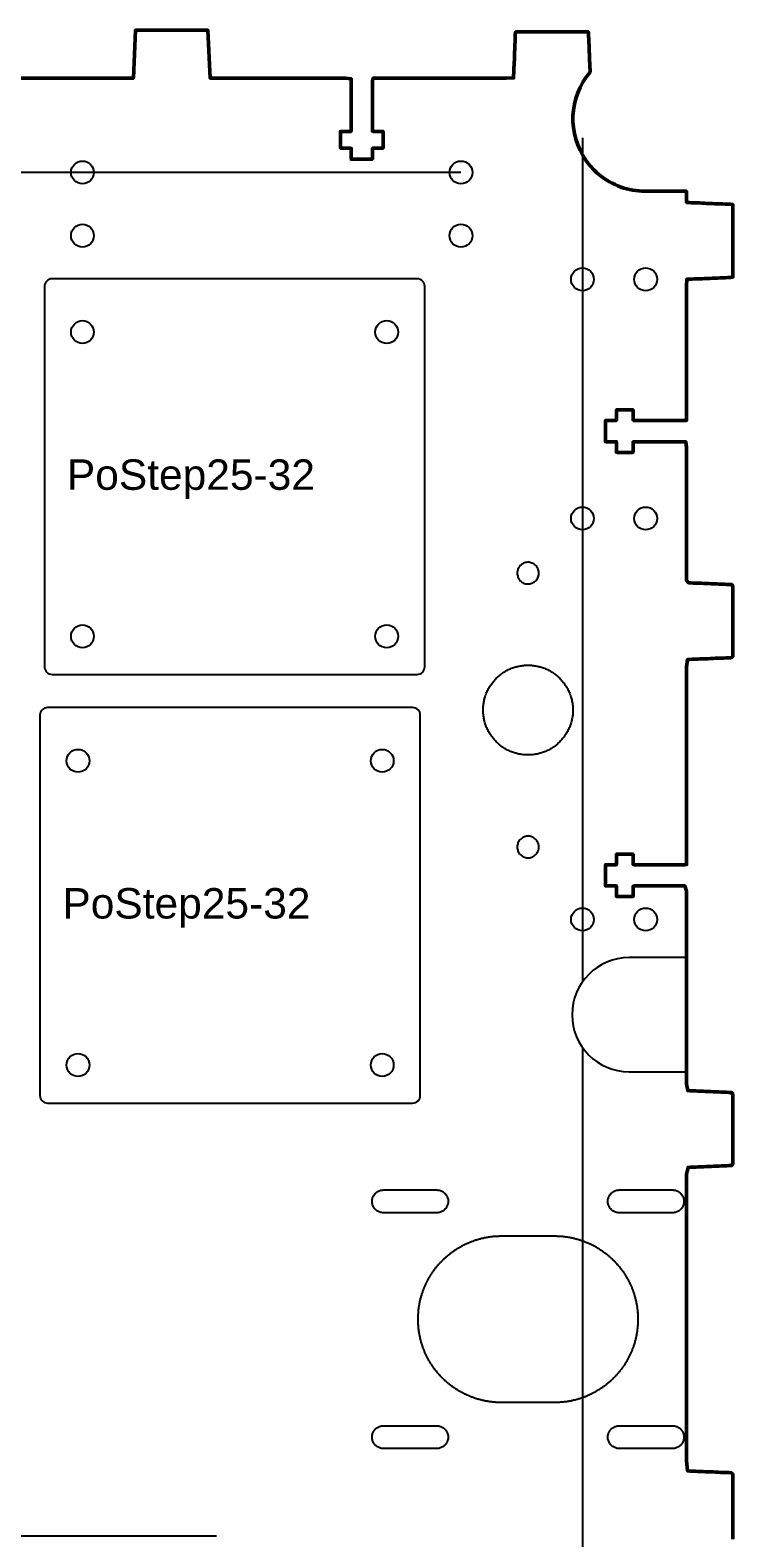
# Model space of a CAD drawing. Header units: millimetres. Extents: x 0 to 713, y 0 to 349.
# Drawn here: x 620.9 to 713.3, y 150.1 to 348.3 of the extents above; entities that cross this region are included whole.
import ezdxf

# ---------------------------------------------------------------- set-up
doc = ezdxf.new("R2010")
doc.units = ezdxf.units.MM
doc.layers.add('graviranje', color=3, linetype='Continuous', lineweight=25)
doc.layers.add('izrez', color=7, linetype='Continuous', lineweight=50)
doc.layers.add('HOLES', color=160, linetype='Continuous')
doc.styles.get("Standard").update_dxf_attribs({"font": 'arial.ttf'})

msp = doc.modelspace()

# ---------------------------------------------------------------- linework, layer by layer
at = {"layer": 'graviranje'}
for p, q in [((693.56, 334.12), (693.56, 223.16)), ((677.58, 329.58), (444.98, 329.58)), ((693.56, 214.53), (693.56, 67.35))]:
    msp.add_line(p, q, dxfattribs=at)
for points in [[(671.82, 315.59), (623.82, 315.59, 0.414214), (622.82, 314.59), (622.82, 264.59, 0.414214), (623.82, 263.59), (671.82, 263.59, 0.414214), (672.82, 264.59), (672.82, 314.59, 0.414214)], [(671.23, 259.23), (623.23, 259.23, 0.414214), (622.23, 258.23), (622.23, 208.23, 0.414214), (623.23, 207.23), (671.23, 207.23, 0.414214), (672.23, 208.23), (672.23, 258.23, 0.414214)]]:
    msp.add_lwpolyline(points, format="xyb", close=True, dxfattribs=at)
msp.add_lwpolyline([(433.35, 249.61), (607.11, 249.61), (607.11, 150.33), (645.46, 150.33)], dxfattribs=at)
at = {"layer": 'HOLES'}
for points in [[(684.98, 276.75), (685, 276.61), (685.04, 276.48), (685.08, 276.35), (685.14, 276.23), (685.21, 276.11), (685.29, 276), (685.38, 275.9), (685.48, 275.81), (685.58, 275.73), (685.7, 275.65), (685.82, 275.59), (685.95, 275.54), (686.08, 275.51), (686.22, 275.48), (686.36, 275.47), (686.51, 275.48), (686.65, 275.49), (686.78, 275.52), (686.91, 275.57), (687.04, 275.62), (687.16, 275.69), (687.27, 275.77), (687.37, 275.85), (687.46, 275.95), (687.55, 276.05), (687.62, 276.17), (687.69, 276.29), (687.74, 276.41), (687.78, 276.54), (687.81, 276.68), (687.82, 276.82), (687.82, 276.97), (687.81, 277.11), (687.78, 277.25), (687.74, 277.38), (687.69, 277.5), (687.62, 277.62), (687.55, 277.74), (687.46, 277.84), (687.37, 277.94), (687.27, 278.03), (687.16, 278.1), (687.04, 278.17), (686.91, 278.22), (686.78, 278.27), (686.65, 278.3), (686.51, 278.32), (686.36, 278.32), (686.22, 278.31), (686.08, 278.29), (685.95, 278.25), (685.82, 278.2), (685.7, 278.14), (685.58, 278.07), (685.48, 277.98), (685.38, 277.89), (685.29, 277.79), (685.21, 277.68), (685.14, 277.57), (685.08, 277.44), (685.04, 277.31), (685, 277.18), (684.98, 277.04), (684.97, 276.9)], [(680.5, 258.9), (680.5, 258.9), (680.5, 259.05), (680.51, 259.2), (680.52, 259.35), (680.53, 259.5), (680.55, 259.65), (680.57, 259.79), (680.59, 259.94), (680.62, 260.08), (680.65, 260.23), (680.68, 260.37), (680.72, 260.51), (680.76, 260.65), (680.81, 260.79), (680.86, 260.92), (680.91, 261.06), (680.96, 261.19), (681.02, 261.32), (681.08, 261.45), (681.14, 261.58), (681.21, 261.71), (681.28, 261.83), (681.35, 261.96), (681.43, 262.08), (681.51, 262.19), (681.59, 262.31), (681.67, 262.43), (681.76, 262.54), (681.85, 262.65), (681.94, 262.76), (682.03, 262.86), (682.13, 262.97), (682.23, 263.07), (682.33, 263.17), (682.43, 263.26), (682.54, 263.36), (682.65, 263.45), (682.76, 263.54), (682.87, 263.62), (682.98, 263.71), (683.1, 263.79), (683.22, 263.87), (683.34, 263.94), (683.46, 264.01), (683.59, 264.08), (683.71, 264.15), (683.84, 264.21), (683.97, 264.27), (684.1, 264.33), (684.24, 264.39), (684.37, 264.44), (684.51, 264.49), (684.64, 264.53), (684.78, 264.57), (684.92, 264.61), (685.07, 264.64), (685.21, 264.68), (685.35, 264.7), (685.5, 264.73), (685.65, 264.75), (685.8, 264.77), (685.95, 264.78), (686.1, 264.79), (686.25, 264.79), (686.4, 264.8), (686.55, 264.79), (686.7, 264.79), (686.85, 264.78), (687, 264.77), (687.15, 264.75), (687.3, 264.73), (687.44, 264.7), (687.59, 264.68), (687.73, 264.64), (687.87, 264.61), (688.01, 264.57), (688.15, 264.53), (688.29, 264.49), (688.43, 264.44), (688.56, 264.39), (688.7, 264.33), (688.83, 264.27), (688.96, 264.21), (689.08, 264.15), (689.21, 264.08), (689.34, 264.01), (689.46, 263.94), (689.58, 263.87), (689.7, 263.79), (689.81, 263.71), (689.93, 263.62), (690.04, 263.54), (690.15, 263.45), (690.26, 263.36), (690.37, 263.26), (690.47, 263.17), (690.57, 263.07), (690.67, 262.97), (690.77, 262.86), (690.86, 262.76), (690.95, 262.65), (691.04, 262.54), (691.13, 262.43), (691.21, 262.31), (691.29, 262.19), (691.37, 262.08), (691.44, 261.96), (691.52, 261.83), (691.59, 261.71), (691.65, 261.58), (691.72, 261.45), (691.78, 261.32), (691.84, 261.19), (691.89, 261.06), (691.94, 260.92), (691.99, 260.79), (692.03, 260.65), (692.08, 260.51), (692.11, 260.37), (692.15, 260.23), (692.18, 260.08), (692.21, 259.94), (692.23, 259.79), (692.25, 259.65), (692.27, 259.5), (692.28, 259.35), (692.29, 259.2), (692.3, 259.05), (692.3, 258.9), (692.3, 258.74), (692.29, 258.59), (692.28, 258.44), (692.27, 258.29), (692.25, 258.14), (692.23, 258), (692.21, 257.85), (692.18, 257.71), (692.15, 257.56), (692.11, 257.42), (692.08, 257.28), (692.03, 257.14), (691.99, 257), (691.94, 256.87), (691.89, 256.73), (691.84, 256.6), (691.78, 256.47), (691.72, 256.34), (691.65, 256.21), (691.59, 256.08), (691.52, 255.96), (691.44, 255.84), (691.37, 255.72), (691.29, 255.6), (691.21, 255.48), (691.13, 255.37), (691.04, 255.25), (690.95, 255.14), (690.86, 255.03), (690.77, 254.93), (690.67, 254.83), (690.57, 254.72), (690.47, 254.63), (690.37, 254.53), (690.26, 254.43), (690.15, 254.34), (690.04, 254.25), (689.93, 254.17), (689.81, 254.08), (689.7, 254), (689.58, 253.93), (689.46, 253.85), (689.34, 253.78), (689.21, 253.71), (689.08, 253.64), (688.96, 253.58), (688.83, 253.52), (688.7, 253.46), (688.56, 253.41), (688.43, 253.35), (688.29, 253.31), (688.15, 253.26), (688.01, 253.22), (687.87, 253.18), (687.73, 253.15), (687.59, 253.12), (687.44, 253.09), (687.3, 253.06), (687.15, 253.04), (687, 253.03), (686.85, 253.01), (686.7, 253), (686.55, 253), (686.4, 253), (686.25, 253), (686.1, 253), (685.95, 253.01), (685.8, 253.03), (685.65, 253.04), (685.5, 253.06), (685.35, 253.09), (685.21, 253.12), (685.07, 253.15), (684.92, 253.18), (684.78, 253.22), (684.64, 253.26), (684.51, 253.31), (684.37, 253.35), (684.24, 253.41), (684.1, 253.46), (683.97, 253.52), (683.84, 253.58), (683.71, 253.64), (683.59, 253.71), (683.46, 253.78), (683.34, 253.85), (683.22, 253.93), (683.1, 254), (682.98, 254.08), (682.87, 254.17), (682.76, 254.25), (682.65, 254.34), (682.54, 254.43), (682.43, 254.53), (682.33, 254.63), (682.23, 254.72), (682.13, 254.83), (682.03, 254.93), (681.94, 255.03), (681.85, 255.14), (681.76, 255.25), (681.67, 255.37), (681.59, 255.48), (681.51, 255.6), (681.43, 255.72), (681.35, 255.84), (681.28, 255.96), (681.21, 256.08), (681.14, 256.21), (681.08, 256.34), (681.02, 256.47), (680.96, 256.6), (680.91, 256.73), (680.86, 256.87), (680.81, 257), (680.76, 257.14), (680.72, 257.28), (680.68, 257.42), (680.65, 257.56), (680.62, 257.71), (680.59, 257.85), (680.57, 258), (680.55, 258.14), (680.53, 258.29), (680.52, 258.44), (680.51, 258.59), (680.5, 258.74)], [(684.98, 240.75), (685, 240.61), (685.04, 240.48), (685.08, 240.35), (685.14, 240.23), (685.21, 240.11), (685.29, 240), (685.38, 239.9), (685.48, 239.81), (685.58, 239.73), (685.7, 239.65), (685.82, 239.59), (685.95, 239.54), (686.08, 239.51), (686.22, 239.48), (686.36, 239.47), (686.51, 239.48), (686.65, 239.49), (686.78, 239.52), (686.91, 239.57), (687.04, 239.62), (687.16, 239.69), (687.27, 239.77), (687.37, 239.85), (687.46, 239.95), (687.55, 240.05), (687.62, 240.17), (687.69, 240.29), (687.74, 240.41), (687.78, 240.54), (687.81, 240.68), (687.82, 240.82), (687.82, 240.97), (687.81, 241.11), (687.78, 241.25), (687.74, 241.38), (687.69, 241.5), (687.62, 241.62), (687.55, 241.74), (687.46, 241.84), (687.37, 241.94), (687.27, 242.03), (687.16, 242.1), (687.04, 242.17), (686.91, 242.22), (686.78, 242.27), (686.65, 242.3), (686.51, 242.32), (686.36, 242.32), (686.22, 242.31), (686.08, 242.29), (685.95, 242.25), (685.82, 242.2), (685.7, 242.14), (685.58, 242.07), (685.48, 241.98), (685.38, 241.89), (685.29, 241.79), (685.21, 241.68), (685.14, 241.57), (685.08, 241.44), (685.04, 241.31), (685, 241.18), (684.98, 241.04), (684.97, 240.9)], [(665.9, 194.31), (665.9, 194.31), (665.9, 194.42), (665.92, 194.54), (665.94, 194.65), (665.97, 194.75), (666, 194.86), (666.05, 194.96), (666.1, 195.05), (666.15, 195.15), (666.22, 195.23), (666.29, 195.32), (666.36, 195.39), (666.44, 195.47), (666.53, 195.53), (666.62, 195.59), (666.72, 195.64), (666.81, 195.69), (666.92, 195.73), (667.02, 195.76), (667.13, 195.79), (667.25, 195.8), (667.36, 195.81), (667.39, 195.81), (667.4, 195.81), (667.4, 195.81), (667.41, 195.81), (667.45, 195.81), (667.62, 195.81), (668.27, 195.81), (670.9, 195.81), (673.52, 195.81), (674.18, 195.81), (674.34, 195.81), (674.38, 195.81), (674.4, 195.81), (674.4, 195.81), (674.41, 195.81), (674.44, 195.81), (674.55, 195.8), (674.66, 195.79), (674.77, 195.76), (674.88, 195.73), (674.98, 195.69), (675.08, 195.64), (675.18, 195.59), (675.27, 195.53), (675.35, 195.47), (675.43, 195.39), (675.51, 195.32), (675.58, 195.23), (675.64, 195.15), (675.7, 195.05), (675.75, 194.96), (675.79, 194.86), (675.83, 194.75), (675.86, 194.65), (675.88, 194.54), (675.89, 194.42), (675.9, 194.31), (675.89, 194.19), (675.88, 194.08), (675.86, 193.97), (675.83, 193.86), (675.79, 193.76), (675.75, 193.66), (675.7, 193.56), (675.64, 193.47), (675.58, 193.38), (675.51, 193.3), (675.43, 193.22), (675.35, 193.15), (675.27, 193.08), (675.18, 193.03), (675.08, 192.97), (674.98, 192.93), (674.88, 192.89), (674.77, 192.86), (674.66, 192.83), (674.55, 192.82), (674.44, 192.81), (674.41, 192.81), (674.4, 192.81), (674.4, 192.81), (674.38, 192.81), (674.34, 192.81), (674.18, 192.81), (673.52, 192.81), (670.9, 192.81), (668.27, 192.81), (667.62, 192.81), (667.45, 192.81), (667.41, 192.81), (667.4, 192.81), (667.4, 192.81), (667.39, 192.81), (667.36, 192.81), (667.25, 192.82), (667.13, 192.83), (667.02, 192.86), (666.92, 192.89), (666.81, 192.93), (666.72, 192.97), (666.62, 193.03), (666.53, 193.08), (666.44, 193.15), (666.36, 193.22), (666.29, 193.3), (666.22, 193.38), (666.15, 193.47), (666.1, 193.56), (666.05, 193.66), (666, 193.76), (665.97, 193.86), (665.94, 193.97), (665.92, 194.08), (665.9, 194.19)], [(696.9, 194.31), (696.9, 194.31), (696.9, 194.42), (696.91, 194.54), (696.94, 194.65), (696.96, 194.75), (697, 194.86), (697.05, 194.96), (697.1, 195.05), (697.15, 195.15), (697.22, 195.23), (697.29, 195.32), (697.36, 195.39), (697.44, 195.47), (697.53, 195.53), (697.62, 195.59), (697.72, 195.64), (697.81, 195.69), (697.92, 195.73), (698.02, 195.76), (698.13, 195.79), (698.24, 195.8), (698.36, 195.81), (698.39, 195.81), (698.4, 195.81), (698.4, 195.81), (698.41, 195.81), (698.45, 195.81), (698.62, 195.81), (699.27, 195.81), (701.9, 195.81), (704.52, 195.81), (705.18, 195.81), (705.34, 195.81), (705.38, 195.81), (705.39, 195.81), (705.4, 195.81), (705.41, 195.81), (705.44, 195.81), (705.55, 195.8), (705.66, 195.79), (705.77, 195.76), (705.88, 195.73), (705.98, 195.69), (706.08, 195.64), (706.18, 195.59), (706.27, 195.53), (706.35, 195.47), (706.43, 195.39), (706.51, 195.32), (706.58, 195.23), (706.64, 195.15), (706.7, 195.05), (706.75, 194.96), (706.79, 194.86), (706.83, 194.75), (706.86, 194.65), (706.88, 194.54), (706.89, 194.42), (706.9, 194.31), (706.89, 194.19), (706.88, 194.08), (706.86, 193.97), (706.83, 193.86), (706.79, 193.76), (706.75, 193.66), (706.7, 193.56), (706.64, 193.47), (706.58, 193.38), (706.51, 193.3), (706.43, 193.22), (706.35, 193.15), (706.27, 193.08), (706.18, 193.03), (706.08, 192.97), (705.98, 192.93), (705.88, 192.89), (705.77, 192.86), (705.66, 192.83), (705.55, 192.82), (705.44, 192.81), (705.41, 192.81), (705.4, 192.81), (705.39, 192.81), (705.38, 192.81), (705.34, 192.81), (705.18, 192.81), (704.52, 192.81), (701.9, 192.81), (699.27, 192.81), (698.62, 192.81), (698.45, 192.81), (698.41, 192.81), (698.4, 192.81), (698.4, 192.81), (698.39, 192.81), (698.36, 192.81), (698.24, 192.82), (698.13, 192.83), (698.02, 192.86), (697.92, 192.89), (697.81, 192.93), (697.72, 192.97), (697.62, 193.03), (697.53, 193.08), (697.44, 193.15), (697.36, 193.22), (697.29, 193.3), (697.22, 193.38), (697.15, 193.47), (697.1, 193.56), (697.05, 193.66), (697, 193.76), (696.96, 193.86), (696.94, 193.97), (696.91, 194.08), (696.9, 194.19)], [(689.9, 189.76), (689.9, 189.76), (690, 189.76), (690.11, 189.76), (690.22, 189.75), (690.32, 189.75), (690.43, 189.75), (690.53, 189.74), (690.64, 189.73), (690.74, 189.73), (690.85, 189.72), (690.95, 189.71), (691.05, 189.7), (691.16, 189.69), (691.26, 189.67), (691.36, 189.66), (691.46, 189.65), (691.57, 189.63), (691.67, 189.62), (691.77, 189.6), (691.87, 189.58), (691.97, 189.56), (692.07, 189.54), (692.17, 189.52), (692.27, 189.5), (692.37, 189.48), (692.47, 189.45), (692.57, 189.43), (692.67, 189.4), (692.77, 189.38), (692.86, 189.35), (692.96, 189.32), (693.06, 189.3), (693.15, 189.27), (693.25, 189.24), (693.35, 189.2), (693.44, 189.17), (693.54, 189.14), (693.63, 189.11), (693.73, 189.07), (693.82, 189.03), (693.91, 189), (694.01, 188.96), (694.1, 188.92), (694.19, 188.88), (694.28, 188.84), (694.37, 188.8), (694.47, 188.76), (694.56, 188.72), (694.65, 188.68), (694.74, 188.63), (694.82, 188.59), (694.91, 188.54), (695, 188.5), (695.09, 188.45), (695.18, 188.4), (695.26, 188.36), (695.35, 188.31), (695.44, 188.26), (695.52, 188.21), (695.61, 188.16), (695.69, 188.1), (695.77, 188.05), (695.86, 188), (695.94, 187.94), (696.02, 187.89), (696.1, 187.83), (696.18, 187.78), (696.26, 187.72), (696.34, 187.66), (696.42, 187.6), (696.5, 187.54), (696.58, 187.48), (696.66, 187.42), (696.74, 187.36), (696.81, 187.3), (696.89, 187.24), (696.96, 187.17), (697.04, 187.11), (697.11, 187.04), (697.19, 186.98), (697.26, 186.91), (697.33, 186.85), (697.41, 186.78), (697.48, 186.71), (697.55, 186.64), (697.62, 186.57), (697.69, 186.5), (697.76, 186.43), (697.83, 186.36), (697.89, 186.29), (697.96, 186.22), (698.03, 186.15), (698.09, 186.07), (698.16, 186), (698.22, 185.92), (698.29, 185.85), (698.35, 185.77), (698.41, 185.7), (698.47, 185.62), (698.53, 185.54), (698.59, 185.46), (698.65, 185.39), (698.71, 185.31), (698.77, 185.23), (698.83, 185.15), (698.89, 185.07), (698.94, 184.98), (699, 184.9), (699.05, 184.82), (699.11, 184.74), (699.16, 184.65), (699.21, 184.57), (699.26, 184.49), (699.31, 184.4), (699.37, 184.32), (699.41, 184.23), (699.46, 184.14), (699.51, 184.06), (699.56, 183.97), (699.61, 183.88), (699.65, 183.79), (699.7, 183.7), (699.74, 183.62), (699.78, 183.53), (699.83, 183.44), (699.87, 183.34), (699.91, 183.25), (699.95, 183.16), (699.99, 183.07), (700.03, 182.98), (700.06, 182.89), (700.1, 182.79), (700.14, 182.7), (700.17, 182.6), (700.21, 182.51), (700.24, 182.42), (700.27, 182.32), (700.31, 182.22), (700.34, 182.13), (700.37, 182.03), (700.4, 181.94), (700.42, 181.84), (700.45, 181.74), (700.48, 181.64), (700.5, 181.54), (700.53, 181.45), (700.55, 181.35), (700.58, 181.25), (700.6, 181.15), (700.62, 181.05), (700.64, 180.95), (700.66, 180.85), (700.68, 180.75), (700.7, 180.65), (700.71, 180.54), (700.73, 180.44), (700.74, 180.34), (700.76, 180.24), (700.77, 180.13), (700.78, 180.03), (700.79, 179.93), (700.8, 179.82), (700.81, 179.72), (700.82, 179.62), (700.83, 179.51), (700.83, 179.41), (700.84, 179.3), (700.84, 179.2), (700.85, 179.09), (700.85, 178.99), (700.85, 178.88), (700.85, 178.77), (700.85, 178.67), (700.85, 178.56), (700.84, 178.46), (700.84, 178.35), (700.83, 178.24), (700.83, 178.14), (700.82, 178.04), (700.81, 177.93), (700.81, 177.83), (700.8, 177.72), (700.79, 177.62), (700.77, 177.52), (700.76, 177.41), (700.75, 177.31), (700.73, 177.21), (700.72, 177.11), (700.7, 177.01), (700.68, 176.9), (700.67, 176.8), (700.65, 176.7), (700.63, 176.6), (700.61, 176.5), (700.58, 176.4), (700.56, 176.3), (700.54, 176.2), (700.51, 176.1), (700.49, 176.01), (700.46, 175.91), (700.43, 175.81), (700.41, 175.71), (700.38, 175.62), (700.35, 175.52), (700.32, 175.42), (700.28, 175.33), (700.25, 175.23), (700.22, 175.14), (700.18, 175.04), (700.15, 174.95), (700.11, 174.86), (700.08, 174.76), (700.04, 174.67), (700, 174.58), (699.96, 174.48), (699.92, 174.39), (699.88, 174.3), (699.84, 174.21), (699.8, 174.12), (699.75, 174.03), (699.71, 173.94), (699.67, 173.85), (699.62, 173.76), (699.57, 173.68), (699.53, 173.59), (699.48, 173.5), (699.43, 173.42), (699.38, 173.33), (699.33, 173.24), (699.28, 173.16), (699.23, 173.07), (699.18, 172.99), (699.12, 172.91), (699.07, 172.82), (699.02, 172.74), (698.96, 172.66), (698.9, 172.58), (698.85, 172.5), (698.79, 172.42), (698.73, 172.34), (698.67, 172.26), (698.61, 172.18), (698.55, 172.1), (698.49, 172.02), (698.43, 171.94), (698.37, 171.87), (698.31, 171.79), (698.24, 171.72), (698.18, 171.64), (698.11, 171.57), (698.05, 171.49), (697.98, 171.42), (697.92, 171.35), (697.85, 171.28), (697.78, 171.21), (697.71, 171.14), (697.64, 171.07), (697.57, 171), (697.5, 170.93), (697.43, 170.86), (697.36, 170.79), (697.29, 170.72), (697.21, 170.66), (697.14, 170.59), (697.06, 170.53), (696.99, 170.46), (696.91, 170.4), (696.84, 170.34), (696.76, 170.28), (696.69, 170.21), (696.61, 170.15), (696.53, 170.09), (696.45, 170.03), (696.37, 169.97), (696.29, 169.92), (696.21, 169.86), (696.13, 169.8), (696.05, 169.75), (695.97, 169.69), (695.88, 169.64), (695.8, 169.58), (695.72, 169.53), (695.63, 169.48), (695.55, 169.43), (695.46, 169.38), (695.38, 169.33), (695.29, 169.28), (695.21, 169.23), (695.12, 169.18), (695.03, 169.13), (694.94, 169.09), (694.85, 169.04), (694.77, 169), (694.68, 168.95), (694.59, 168.91), (694.5, 168.87), (694.41, 168.83), (694.31, 168.78), (694.22, 168.74), (694.13, 168.71), (694.04, 168.67), (693.94, 168.63), (693.85, 168.59), (693.76, 168.56), (693.66, 168.52), (693.57, 168.49), (693.47, 168.46), (693.38, 168.42), (693.28, 168.39), (693.19, 168.36), (693.09, 168.33), (692.99, 168.3), (692.9, 168.27), (692.8, 168.25), (692.7, 168.22), (692.6, 168.19), (692.5, 168.17), (692.4, 168.15), (692.31, 168.12), (692.21, 168.1), (692.11, 168.08), (692.01, 168.06), (691.9, 168.04), (691.8, 168.02), (691.7, 168.01), (691.6, 167.99), (691.5, 167.97), (691.4, 167.96), (691.29, 167.95), (691.19, 167.93), (691.09, 167.92), (690.98, 167.91), (690.88, 167.9), (690.78, 167.89), (690.67, 167.89), (690.57, 167.88), (690.46, 167.87), (690.36, 167.87), (690.25, 167.86), (690.15, 167.86), (690.04, 167.86), (689.93, 167.86), (689.91, 167.86), (689.9, 167.86), (689.9, 167.86), (689.9, 167.86), (689.9, 167.86), (689.89, 167.86), (689.87, 167.86), (689.79, 167.86), (689.46, 167.86), (688.15, 167.86), (682.9, 167.86), (682.79, 167.86), (682.69, 167.86), (682.58, 167.86), (682.48, 167.87), (682.37, 167.87), (682.27, 167.88), (682.16, 167.88), (682.06, 167.89), (681.95, 167.9), (681.85, 167.91), (681.74, 167.92), (681.64, 167.93), (681.54, 167.94), (681.44, 167.96), (681.33, 167.97), (681.23, 167.98), (681.13, 168), (681.03, 168.02), (680.93, 168.04), (680.83, 168.05), (680.73, 168.07), (680.63, 168.09), (680.53, 168.12), (680.43, 168.14), (680.33, 168.16), (680.23, 168.19), (680.13, 168.21), (680.03, 168.24), (679.93, 168.26), (679.84, 168.29), (679.74, 168.32), (679.64, 168.35), (679.55, 168.38), (679.45, 168.41), (679.35, 168.44), (679.26, 168.48), (679.17, 168.51), (679.07, 168.55), (678.98, 168.58), (678.88, 168.62), (678.79, 168.66), (678.7, 168.69), (678.61, 168.73), (678.51, 168.77), (678.42, 168.81), (678.33, 168.85), (678.24, 168.9), (678.15, 168.94), (678.06, 168.98), (677.97, 169.03), (677.88, 169.07), (677.8, 169.12), (677.71, 169.16), (677.62, 169.21), (677.53, 169.26), (677.45, 169.31), (677.36, 169.36), (677.28, 169.41), (677.19, 169.46), (677.11, 169.51), (677.02, 169.57), (676.94, 169.62), (676.86, 169.67), (676.78, 169.73), (676.69, 169.78), (676.61, 169.84), (676.53, 169.9), (676.45, 169.96), (676.37, 170.01), (676.29, 170.07), (676.22, 170.13), (676.14, 170.19), (676.06, 170.26), (675.98, 170.32), (675.91, 170.38), (675.83, 170.44), (675.76, 170.51), (675.68, 170.57), (675.61, 170.64), (675.54, 170.7), (675.46, 170.77), (675.39, 170.84), (675.32, 170.9), (675.25, 170.97), (675.18, 171.04), (675.11, 171.11), (675.04, 171.18), (674.97, 171.25), (674.9, 171.33), (674.84, 171.4), (674.77, 171.47), (674.71, 171.54), (674.64, 171.62), (674.58, 171.69), (674.51, 171.77), (674.45, 171.84), (674.39, 171.92), (674.32, 172), (674.26, 172.07), (674.2, 172.15), (674.14, 172.23), (674.08, 172.31), (674.03, 172.39), (673.97, 172.47), (673.91, 172.55), (673.86, 172.63), (673.8, 172.71), (673.75, 172.8), (673.69, 172.88), (673.64, 172.96), (673.59, 173.05), (673.53, 173.13), (673.48, 173.22), (673.43, 173.3), (673.38, 173.39), (673.33, 173.47), (673.29, 173.56), (673.24, 173.65), (673.19, 173.73), (673.15, 173.82), (673.1, 173.91), (673.06, 174), (673.01, 174.09), (672.97, 174.18), (672.93, 174.27), (672.89, 174.36), (672.85, 174.45), (672.81, 174.55), (672.77, 174.64), (672.73, 174.73), (672.7, 174.82), (672.66, 174.92), (672.62, 175.01), (672.59, 175.11), (672.56, 175.2), (672.52, 175.3), (672.49, 175.39), (672.46, 175.49), (672.43, 175.58), (672.4, 175.68), (672.37, 175.78), (672.35, 175.88), (672.32, 175.97), (672.29, 176.07), (672.27, 176.17), (672.24, 176.27), (672.22, 176.37), (672.2, 176.47), (672.18, 176.57), (672.16, 176.67), (672.14, 176.77), (672.12, 176.87), (672.1, 176.97), (672.08, 177.07), (672.07, 177.17), (672.05, 177.28), (672.04, 177.38), (672.03, 177.48), (672.02, 177.59), (672, 177.69), (671.99, 177.79), (671.99, 177.9), (671.98, 178), (671.97, 178.11), (671.96, 178.21), (671.96, 178.31), (671.95, 178.42), (671.95, 178.53), (671.95, 178.63), (671.95, 178.74), (671.95, 178.84), (671.95, 178.95), (671.95, 179.06), (671.95, 179.16), (671.96, 179.27), (671.96, 179.37), (671.97, 179.48), (671.98, 179.58), (671.98, 179.69), (671.99, 179.79), (672, 179.89), (672.01, 180), (672.02, 180.1), (672.04, 180.2), (672.05, 180.31), (672.06, 180.41), (672.08, 180.51), (672.1, 180.61), (672.11, 180.71), (672.13, 180.81), (672.15, 180.91), (672.17, 181.02), (672.19, 181.12), (672.21, 181.21), (672.24, 181.31), (672.26, 181.41), (672.28, 181.51), (672.31, 181.61), (672.34, 181.71), (672.36, 181.81), (672.39, 181.9), (672.42, 182), (672.45, 182.1), (672.48, 182.19), (672.51, 182.29), (672.55, 182.38), (672.58, 182.48), (672.61, 182.57), (672.65, 182.67), (672.68, 182.76), (672.72, 182.85), (672.76, 182.95), (672.8, 183.04), (672.83, 183.13), (672.87, 183.22), (672.92, 183.31), (672.96, 183.41), (673, 183.5), (673.04, 183.59), (673.09, 183.67), (673.13, 183.76), (673.18, 183.85), (673.22, 183.94), (673.27, 184.03), (673.32, 184.11), (673.37, 184.2), (673.42, 184.29), (673.47, 184.37), (673.52, 184.46), (673.57, 184.54), (673.62, 184.63), (673.67, 184.71), (673.73, 184.79), (673.78, 184.88), (673.84, 184.96), (673.89, 185.04), (673.95, 185.12), (674.01, 185.2), (674.07, 185.28), (674.12, 185.36), (674.18, 185.44), (674.24, 185.52), (674.3, 185.59), (674.37, 185.67), (674.43, 185.75), (674.49, 185.82), (674.55, 185.9), (674.62, 185.97), (674.68, 186.05), (674.75, 186.12), (674.82, 186.2), (674.88, 186.27), (674.95, 186.34), (675.02, 186.41), (675.09, 186.48), (675.16, 186.55), (675.23, 186.62), (675.3, 186.69), (675.37, 186.76), (675.44, 186.82), (675.51, 186.89), (675.58, 186.96), (675.66, 187.02), (675.73, 187.09), (675.81, 187.15), (675.88, 187.22), (675.96, 187.28), (676.04, 187.34), (676.11, 187.4), (676.19, 187.46), (676.27, 187.52), (676.35, 187.58), (676.43, 187.64), (676.51, 187.7), (676.59, 187.76), (676.67, 187.81), (676.75, 187.87), (676.83, 187.92), (676.91, 187.98), (677, 188.03), (677.08, 188.09), (677.16, 188.14), (677.25, 188.19), (677.33, 188.24), (677.42, 188.29), (677.51, 188.34), (677.59, 188.39), (677.68, 188.44), (677.77, 188.48), (677.85, 188.53), (677.94, 188.58), (678.03, 188.62), (678.12, 188.66), (678.21, 188.71), (678.3, 188.75), (678.39, 188.79), (678.48, 188.83), (678.58, 188.87), (678.67, 188.91), (678.76, 188.95), (678.85, 188.99), (678.95, 189.02), (679.04, 189.06), (679.13, 189.09), (679.23, 189.13), (679.32, 189.16), (679.42, 189.19), (679.51, 189.23), (679.61, 189.26), (679.71, 189.29), (679.8, 189.31), (679.9, 189.34), (680, 189.37), (680.1, 189.4), (680.19, 189.42), (680.29, 189.45), (680.39, 189.47), (680.49, 189.49), (680.59, 189.51), (680.69, 189.54), (680.79, 189.56), (680.89, 189.57), (680.99, 189.59), (681.1, 189.61), (681.2, 189.63), (681.3, 189.64), (681.4, 189.66), (681.5, 189.67), (681.61, 189.68), (681.71, 189.69), (681.81, 189.71), (681.92, 189.71), (682.02, 189.72), (682.13, 189.73), (682.23, 189.74), (682.34, 189.74), (682.44, 189.75), (682.55, 189.75), (682.65, 189.76), (682.76, 189.76), (682.86, 189.76), (682.89, 189.76), (682.9, 189.76), (682.9, 189.76), (682.9, 189.76), (682.9, 189.76), (682.91, 189.76), (682.93, 189.76), (683.01, 189.76), (683.34, 189.76), (684.65, 189.76)], [(665.9, 163.31), (665.9, 163.31), (665.9, 163.42), (665.92, 163.54), (665.94, 163.65), (665.97, 163.75), (666, 163.86), (666.05, 163.96), (666.1, 164.05), (666.15, 164.15), (666.22, 164.23), (666.29, 164.32), (666.36, 164.39), (666.44, 164.47), (666.53, 164.53), (666.62, 164.59), (666.72, 164.64), (666.81, 164.69), (666.92, 164.73), (667.02, 164.76), (667.13, 164.79), (667.25, 164.8), (667.36, 164.81), (667.39, 164.81), (667.4, 164.81), (667.4, 164.81), (667.41, 164.81), (667.45, 164.81), (667.62, 164.81), (668.27, 164.81), (670.9, 164.81), (673.52, 164.81), (674.18, 164.81), (674.34, 164.81), (674.38, 164.81), (674.4, 164.81), (674.4, 164.81), (674.41, 164.81), (674.44, 164.81), (674.55, 164.8), (674.66, 164.79), (674.77, 164.76), (674.88, 164.73), (674.98, 164.69), (675.08, 164.64), (675.18, 164.59), (675.27, 164.53), (675.35, 164.47), (675.43, 164.39), (675.51, 164.32), (675.58, 164.23), (675.64, 164.15), (675.7, 164.05), (675.75, 163.96), (675.79, 163.86), (675.83, 163.75), (675.86, 163.65), (675.88, 163.54), (675.89, 163.42), (675.9, 163.31), (675.89, 163.19), (675.88, 163.08), (675.86, 162.97), (675.83, 162.86), (675.79, 162.76), (675.75, 162.66), (675.7, 162.56), (675.64, 162.47), (675.58, 162.38), (675.51, 162.3), (675.43, 162.22), (675.35, 162.15), (675.27, 162.08), (675.18, 162.03), (675.08, 161.97), (674.98, 161.93), (674.88, 161.89), (674.77, 161.86), (674.66, 161.83), (674.55, 161.82), (674.44, 161.81), (674.41, 161.81), (674.4, 161.81), (674.4, 161.81), (674.38, 161.81), (674.34, 161.81), (674.18, 161.81), (673.52, 161.81), (670.9, 161.81), (668.27, 161.81), (667.62, 161.81), (667.45, 161.81), (667.41, 161.81), (667.4, 161.81), (667.4, 161.81), (667.39, 161.81), (667.36, 161.81), (667.25, 161.82), (667.13, 161.83), (667.02, 161.86), (666.92, 161.89), (666.81, 161.93), (666.72, 161.97), (666.62, 162.03), (666.53, 162.08), (666.44, 162.15), (666.36, 162.22), (666.29, 162.3), (666.22, 162.38), (666.15, 162.47), (666.1, 162.56), (666.05, 162.66), (666, 162.76), (665.97, 162.86), (665.94, 162.97), (665.92, 163.08), (665.9, 163.19)], [(696.9, 163.31), (696.9, 163.31), (696.9, 163.42), (696.91, 163.54), (696.94, 163.65), (696.96, 163.75), (697, 163.86), (697.05, 163.96), (697.1, 164.05), (697.15, 164.15), (697.22, 164.23), (697.29, 164.32), (697.36, 164.39), (697.44, 164.47), (697.53, 164.53), (697.62, 164.59), (697.72, 164.64), (697.81, 164.69), (697.92, 164.73), (698.02, 164.76), (698.13, 164.79), (698.24, 164.8), (698.36, 164.81), (698.39, 164.81), (698.4, 164.81), (698.4, 164.81), (698.41, 164.81), (698.45, 164.81), (698.62, 164.81), (699.27, 164.81), (701.9, 164.81), (704.52, 164.81), (705.18, 164.81), (705.34, 164.81), (705.38, 164.81), (705.39, 164.81), (705.4, 164.81), (705.41, 164.81), (705.44, 164.81), (705.55, 164.8), (705.66, 164.79), (705.77, 164.76), (705.88, 164.73), (705.98, 164.69), (706.08, 164.64), (706.18, 164.59), (706.27, 164.53), (706.35, 164.47), (706.43, 164.39), (706.51, 164.32), (706.58, 164.23), (706.64, 164.15), (706.7, 164.05), (706.75, 163.96), (706.79, 163.86), (706.83, 163.75), (706.86, 163.65), (706.88, 163.54), (706.89, 163.42), (706.9, 163.31), (706.89, 163.19), (706.88, 163.08), (706.86, 162.97), (706.83, 162.86), (706.79, 162.76), (706.75, 162.66), (706.7, 162.56), (706.64, 162.47), (706.58, 162.38), (706.51, 162.3), (706.43, 162.22), (706.35, 162.15), (706.27, 162.08), (706.18, 162.03), (706.08, 161.97), (705.98, 161.93), (705.88, 161.89), (705.77, 161.86), (705.66, 161.83), (705.55, 161.82), (705.44, 161.81), (705.41, 161.81), (705.4, 161.81), (705.39, 161.81), (705.38, 161.81), (705.34, 161.81), (705.18, 161.81), (704.52, 161.81), (701.9, 161.81), (699.27, 161.81), (698.62, 161.81), (698.45, 161.81), (698.41, 161.81), (698.4, 161.81), (698.4, 161.81), (698.39, 161.81), (698.36, 161.81), (698.24, 161.82), (698.13, 161.83), (698.02, 161.86), (697.92, 161.89), (697.81, 161.93), (697.72, 161.97), (697.62, 162.03), (697.53, 162.08), (697.44, 162.15), (697.36, 162.22), (697.29, 162.3), (697.22, 162.38), (697.15, 162.47), (697.1, 162.56), (697.05, 162.66), (697, 162.76), (696.96, 162.86), (696.94, 162.97), (696.91, 163.08), (696.9, 163.19)]]:
    msp.add_lwpolyline(points, close=True, dxfattribs=at)
msp.add_lwpolyline([(707.24, 226.35), (699.69, 226.35, 1), (699.69, 211.35), (707.24, 211.35)], format="xyb", dxfattribs=at)
for centre in [(627.82, 329.58), (677.58, 329.58), (627.82, 321.26), (677.58, 321.26), (693.56, 315.52), (701.87, 315.52), (627.82, 308.59), (667.82, 308.59), (693.56, 284.09), (701.87, 284.09), (627.82, 268.59), (667.82, 268.59), (627.23, 252.23), (667.23, 252.23), (693.56, 231.37), (701.87, 231.37), (627.23, 212.23), (667.23, 212.23)]:
    msp.add_circle(centre, 1.5, dxfattribs=at)
at = {"layer": 'izrez'}
for points in [[(568.53, 341.98), (634.51, 341.98), (634.79, 348.28), (644.32, 348.28), (644.59, 341.98), (662.39, 341.97), (661.36, 341.97), (660.33, 341.97), (659.3, 341.97), (658.27, 341.97), (657.24, 341.97), (656.21, 341.97), (655.18, 341.97)], [(701.76, 327.1), (701.36, 327.11), (700.96, 327.14), (700.56, 327.18), (700.16, 327.24), (699.76, 327.32), (699.37, 327.42), (698.98, 327.53), (698.6, 327.66), (698.21, 327.8), (697.84, 327.97), (697.47, 328.15), (697.11, 328.34), (696.75, 328.56), (696.4, 328.79), (696.06, 329.04), (695.73, 329.3), (695.41, 329.58), (695.09, 329.88), (694.54, 330.48), (694.04, 331.12), (693.61, 331.8), (693.24, 332.49), (692.93, 333.21), (692.68, 333.95), (692.49, 334.71), (692.37, 335.47), (692.31, 336.24), (692.31, 337.01), (692.37, 337.78), (692.5, 338.54), (692.68, 339.29), (692.93, 340.03), (693.24, 340.75), (693.62, 341.45), (694.05, 342.12), (694.55, 342.76), (694.55, 343.07), (694.54, 343.36), (694.53, 343.65), (694.52, 343.95), (694.5, 344.24), (694.49, 344.53), (694.48, 344.83), (694.47, 345.12), (694.46, 345.41), (694.44, 345.71), (694.43, 346), (694.42, 346.29), (694.41, 346.58), (694.4, 346.88), (694.38, 347.17), (694.37, 347.46), (694.36, 347.76), (694.35, 348.05), (693.84, 348.06), (693.31, 348.06), (692.77, 348.06), (692.24, 348.06), (691.71, 348.06), (691.18, 348.06), (690.64, 348.06), (690.11, 348.06), (689.58, 348.06), (689.04, 348.06), (688.51, 348.06), (687.98, 348.06), (687.44, 348.06), (686.91, 348.06), (686.38, 348.06), (685.85, 348.06), (685.31, 348.06), (684.78, 348.06), (684.73, 347.75), (684.72, 347.41), (684.71, 347.07), (684.69, 346.73), (684.68, 346.4), (684.66, 346.06), (684.65, 345.72), (684.64, 345.38), (684.62, 345.04), (684.61, 344.7), (684.6, 344.37), (684.58, 344.03), (684.57, 343.69), (684.55, 343.35), (684.54, 343.01), (684.53, 342.68), (684.51, 342.34), (684.5, 342), (683.55, 341.97), (682.52, 341.97), (681.49, 341.97), (680.46, 341.97), (679.43, 341.97), (678.4, 341.97), (677.37, 341.97), (676.34, 341.97), (675.31, 341.97), (674.28, 341.97), (673.25, 341.97), (672.22, 341.97), (671.19, 341.97), (670.16, 341.97), (669.13, 341.97), (668.1, 341.97), (667.07, 341.97), (666.04, 341.97), (665.95, 341.62), (665.95, 341.23), (665.95, 340.84), (665.95, 340.45), (665.95, 340.06), (665.95, 339.67), (665.95, 339.28), (665.95, 338.89), (665.95, 338.51), (665.95, 338.12), (665.95, 337.73), (665.95, 337.34), (665.95, 336.95), (665.95, 336.56), (665.95, 336.17), (665.95, 335.78), (665.95, 335.39), (665.95, 335), (666.02, 334.96), (666.09, 334.96), (666.17, 334.96), (666.25, 334.96), (666.33, 334.96), (666.4, 334.96), (666.48, 334.96), (666.56, 334.96), (666.64, 334.96), (666.71, 334.96), (666.79, 334.96), (666.87, 334.96), (666.95, 334.96), (667.03, 334.96), (667.1, 334.96), (667.18, 334.96), (667.26, 334.96), (667.34, 334.96), (667.35, 334.85), (667.35, 334.73), (667.35, 334.61), (667.35, 334.48), (667.35, 334.36), (667.35, 334.24), (667.35, 334.12), (667.35, 334), (667.35, 333.87), (667.35, 333.75), (667.35, 333.63), (667.35, 333.51), (667.35, 333.38), (667.35, 333.26), (667.35, 333.14), (667.35, 333.02), (667.35, 332.9), (667.35, 332.77), (667.28, 332.76), (667.2, 332.76), (667.12, 332.76), (667.05, 332.76), (666.97, 332.76), (666.89, 332.76), (666.81, 332.76), (666.74, 332.76), (666.66, 332.76), (666.58, 332.76), (666.5, 332.76), (666.42, 332.76), (666.35, 332.76), (666.27, 332.76), (666.19, 332.76), (666.11, 332.76), (666.04, 332.76), (665.96, 332.76), (665.95, 332.69), (665.95, 332.61), (665.95, 332.53), (665.95, 332.45), (665.95, 332.37), (665.95, 332.29), (665.95, 332.21), (665.95, 332.13), (665.95, 332.05), (665.95, 331.97), (665.95, 331.89), (665.95, 331.81), (665.95, 331.73), (665.95, 331.65), (665.95, 331.57), (665.95, 331.49), (665.95, 331.41), (665.95, 331.33), (665.82, 331.31), (665.66, 331.31), (665.51, 331.31), (665.35, 331.31), (665.2, 331.31), (665.04, 331.31), (664.88, 331.31), (664.73, 331.31), (664.57, 331.31), (664.42, 331.31), (664.26, 331.31), (664.11, 331.31), (663.95, 331.31), (663.8, 331.31), (663.64, 331.31), (663.49, 331.31), (663.33, 331.31), (663.17, 331.31), (663.15, 331.38), (663.15, 331.46), (663.15, 331.54), (663.15, 331.62), (663.15, 331.7), (663.15, 331.78), (663.15, 331.86), (663.15, 331.94), (663.15, 332.02), (663.15, 332.1), (663.15, 332.18), (663.15, 332.26), (663.15, 332.34), (663.15, 332.42), (663.15, 332.5), (663.15, 332.58), (663.15, 332.66), (663.15, 332.74), (663.08, 332.76), (663.01, 332.76), (662.93, 332.76), (662.85, 332.76), (662.77, 332.76), (662.69, 332.76), (662.62, 332.76), (662.54, 332.76), (662.46, 332.76), (662.38, 332.76), (662.31, 332.76), (662.23, 332.76), (662.15, 332.76), (662.07, 332.76), (661.99, 332.76), (661.92, 332.76), (661.84, 332.76), (661.76, 332.76), (661.74, 332.85), (661.74, 332.97), (661.74, 333.1), (661.74, 333.22), (661.74, 333.34), (661.74, 333.46), (661.74, 333.59), (661.74, 333.71), (661.74, 333.83), (661.74, 333.95), (661.74, 334.07), (661.74, 334.2), (661.74, 334.32), (661.74, 334.44), (661.74, 334.56), (661.74, 334.68), (661.74, 334.81), (661.74, 334.93), (661.8, 334.96), (661.88, 334.96), (661.96, 334.96), (662.04, 334.96), (662.12, 334.96), (662.19, 334.96), (662.27, 334.96), (662.35, 334.96), (662.43, 334.96), (662.5, 334.96), (662.58, 334.96), (662.66, 334.96), (662.74, 334.96), (662.81, 334.96), (662.89, 334.96), (662.97, 334.96), (663.05, 334.96), (663.13, 334.96), (663.15, 335.25), (663.15, 335.64), (663.15, 336.03), (663.15, 336.42), (663.15, 336.81), (663.15, 337.2), (663.15, 337.59), (663.15, 337.98), (663.15, 338.37), (663.15, 338.76), (663.15, 339.14), (663.15, 339.53), (663.15, 339.92), (663.15, 340.31), (663.15, 340.7), (663.15, 341.09), (663.15, 341.48), (663.15, 341.87), (662.39, 341.97)], [(713.33, 149.9), (713.33, 150.43), (713.33, 150.97), (713.33, 151.5), (713.33, 152.03), (713.33, 152.56), (713.33, 153.1), (713.33, 153.63), (713.33, 154.16), (713.33, 154.7), (713.33, 155.23), (713.33, 155.76), (713.33, 156.29), (713.33, 156.83), (713.33, 157.36), (713.33, 157.89), (713.33, 158.43), (713.11, 158.63), (712.78, 158.64), (712.44, 158.66), (712.1, 158.67), (711.76, 158.68), (711.42, 158.7), (711.09, 158.71), (710.75, 158.73), (710.41, 158.74), (710.07, 158.75), (709.73, 158.77), (709.39, 158.78), (709.06, 158.79), (708.72, 158.81), (708.38, 158.82), (708.04, 158.84), (707.7, 158.85), (707.37, 158.86), (707.24, 160.25), (707.24, 162.46), (707.24, 164.68), (707.24, 166.89), (707.24, 169.11), (707.24, 171.32), (707.24, 173.54), (707.24, 175.75), (707.24, 177.97), (707.24, 180.18), (707.24, 182.4), (707.24, 184.61), (707.24, 186.83), (707.24, 189.04), (707.24, 191.25), (707.24, 193.47), (707.24, 195.68), (707.24, 197.9), (707.44, 198.78), (707.78, 198.79), (708.12, 198.81), (708.46, 198.82), (708.8, 198.83), (709.13, 198.85), (709.47, 198.86), (709.81, 198.87), (710.15, 198.89), (710.49, 198.9), (710.82, 198.92), (711.16, 198.93), (711.5, 198.94), (711.84, 198.96), (712.18, 198.97), (712.52, 198.99), (712.85, 199), (713.19, 199.01), (713.33, 199.33), (713.33, 199.87), (713.33, 200.4), (713.33, 200.93), (713.33, 201.47), (713.33, 202), (713.33, 202.53), (713.33, 203.06), (713.33, 203.6), (713.33, 204.13), (713.33, 204.66), (713.33, 205.2), (713.33, 205.73), (713.33, 206.26), (713.33, 206.79), (713.33, 207.33), (713.33, 207.86), (713.33, 208.39), (713.13, 208.63), (712.8, 208.64), (712.46, 208.65), (712.12, 208.67), (711.78, 208.68), (711.44, 208.7), (711.11, 208.71), (710.77, 208.72), (710.43, 208.74), (710.09, 208.75), (709.75, 208.77), (709.42, 208.78), (709.08, 208.79), (708.74, 208.81), (708.4, 208.82), (708.06, 208.83), (707.73, 208.85), (707.39, 208.86), (707.24, 209.71), (707.24, 211.2), (707.24, 212.69), (707.24, 214.19), (707.24, 215.68), (707.24, 217.17), (707.24, 218.67), (707.24, 220.16), (707.24, 221.65), (707.24, 223.15), (707.24, 224.64), (707.24, 226.13), (707.24, 227.63), (707.24, 229.12), (707.24, 230.61), (707.24, 232.11), (707.24, 233.6), (707.24, 235.09), (707.03, 235.77), (706.64, 235.77), (706.25, 235.77), (705.86, 235.77), (705.47, 235.77), (705.08, 235.77), (704.69, 235.77), (704.3, 235.77), (703.91, 235.77), (703.52, 235.77), (703.13, 235.77), (702.74, 235.77), (702.35, 235.77), (701.96, 235.77), (701.57, 235.77), (701.18, 235.77), (700.79, 235.77), (700.4, 235.77), (700.22, 235.73), (700.22, 235.65), (700.22, 235.58), (700.22, 235.5), (700.22, 235.42), (700.22, 235.34), (700.22, 235.27), (700.22, 235.19), (700.22, 235.11), (700.22, 235.03), (700.22, 234.96), (700.22, 234.88), (700.22, 234.8), (700.22, 234.72), (700.22, 234.64), (700.22, 234.57), (700.22, 234.49), (700.22, 234.41), (700.16, 234.37), (700.04, 234.37), (699.91, 234.37), (699.79, 234.37), (699.67, 234.37), (699.55, 234.37), (699.43, 234.37), (699.3, 234.37), (699.18, 234.37), (699.06, 234.37), (698.94, 234.37), (698.82, 234.37), (698.69, 234.37), (698.57, 234.37), (698.45, 234.37), (698.33, 234.37), (698.21, 234.37), (698.08, 234.37), (698.02, 234.41), (698.02, 234.49), (698.02, 234.57), (698.02, 234.65), (698.02, 234.72), (698.02, 234.8), (698.02, 234.88), (698.02, 234.96), (698.02, 235.03), (698.02, 235.11), (698.02, 235.19), (698.02, 235.27), (698.02, 235.34), (698.02, 235.42), (698.02, 235.5), (698.02, 235.58), (698.02, 235.66), (698.02, 235.73), (697.98, 235.77), (697.9, 235.77), (697.82, 235.77), (697.74, 235.77), (697.66, 235.77), (697.58, 235.77), (697.5, 235.77), (697.42, 235.77), (697.34, 235.77), (697.26, 235.77), (697.18, 235.77), (697.1, 235.77), (697.02, 235.77), (696.94, 235.77), (696.86, 235.77), (696.78, 235.77), (696.7, 235.77), (696.62, 235.77), (696.58, 235.85), (696.58, 236), (696.58, 236.16), (696.58, 236.31), (696.58, 236.47), (696.58, 236.62), (696.58, 236.78), (696.58, 236.93), (696.58, 237.09), (696.58, 237.25), (696.58, 237.4), (696.58, 237.56), (696.58, 237.71), (696.58, 237.87), (696.58, 238.02), (696.58, 238.18), (696.58, 238.33), (696.58, 238.49), (696.61, 238.57), (696.69, 238.57), (696.77, 238.57), (696.85, 238.57), (696.93, 238.57), (697.02, 238.57), (697.1, 238.57), (697.18, 238.57), (697.26, 238.57), (697.34, 238.57), (697.42, 238.57), (697.5, 238.57), (697.58, 238.57), (697.66, 238.57), (697.74, 238.57), (697.82, 238.57), (697.9, 238.57), (697.98, 238.57), (698.02, 238.61), (698.02, 238.69), (698.02, 238.76), (698.02, 238.84), (698.02, 238.92), (698.02, 239), (698.02, 239.07), (698.02, 239.15), (698.02, 239.23), (698.02, 239.31), (698.02, 239.39), (698.02, 239.46), (698.02, 239.54), (698.02, 239.62), (698.02, 239.7), (698.02, 239.77), (698.02, 239.85), (698.02, 239.93), (698.07, 239.97), (698.2, 239.97), (698.32, 239.97), (698.44, 239.97), (698.56, 239.97), (698.68, 239.97), (698.81, 239.97), (698.93, 239.97), (699.05, 239.97), (699.17, 239.97), (699.29, 239.97), (699.42, 239.97), (699.54, 239.97), (699.66, 239.97), (699.78, 239.97), (699.9, 239.97), (700.03, 239.97), (700.15, 239.97), (700.22, 239.94), (700.22, 239.87), (700.22, 239.79), (700.22, 239.71), (700.22, 239.63), (700.22, 239.55), (700.22, 239.48), (700.22, 239.4), (700.22, 239.32), (700.22, 239.24), (700.22, 239.17), (700.22, 239.09), (700.22, 239.01), (700.22, 238.93), (700.22, 238.85), (700.22, 238.78), (700.22, 238.7), (700.22, 238.62), (700.37, 238.57), (700.76, 238.57), (701.15, 238.57), (701.54, 238.57), (701.93, 238.57), (702.32, 238.57), (702.71, 238.57), (703.1, 238.57), (703.49, 238.57), (703.88, 238.57), (704.27, 238.57), (704.66, 238.57), (705.05, 238.57), (705.44, 238.57), (705.83, 238.57), (706.22, 238.57), (706.61, 238.57), (706.99, 238.57), (707.24, 238.58), (707.24, 238.61), (707.24, 238.64), (707.24, 238.67), (707.24, 238.7), (707.24, 238.72), (707.24, 238.75), (707.24, 238.78), (707.24, 238.81), (707.24, 238.84), (707.24, 238.87), (707.24, 238.89), (707.24, 238.92), (707.24, 238.95), (707.24, 238.98), (707.24, 239.01), (707.24, 239.03), (707.24, 239.06), (707.24, 239.61), (707.24, 241.07), (707.24, 242.54), (707.24, 244.01), (707.24, 245.48), (707.24, 246.95), (707.24, 248.42), (707.24, 249.89), (707.24, 251.35), (707.24, 252.82), (707.24, 254.29), (707.24, 255.76), (707.24, 257.23), (707.24, 258.7), (707.24, 260.17), (707.24, 261.63), (707.24, 263.1), (707.24, 264.57), (707.36, 265.54), (707.69, 265.56), (708.03, 265.57), (708.37, 265.58), (708.71, 265.6), (709.05, 265.61), (709.38, 265.63), (709.72, 265.64), (710.06, 265.65), (710.4, 265.67), (710.74, 265.68), (711.07, 265.7), (711.41, 265.71), (711.75, 265.72), (712.09, 265.74), (712.43, 265.75), (712.76, 265.76), (713.1, 265.78), (713.33, 265.96), (713.33, 266.49), (713.33, 267.03), (713.33, 267.56), (713.33, 268.09), (713.33, 268.63), (713.33, 269.16), (713.33, 269.69), (713.33, 270.22), (713.33, 270.76), (713.33, 271.29), (713.33, 271.82), (713.33, 272.36), (713.33, 272.89), (713.33, 273.42), (713.33, 273.95), (713.33, 274.49), (713.33, 275.02), (713.22, 275.39), (712.89, 275.41), (712.55, 275.42), (712.21, 275.43), (711.87, 275.45), (711.53, 275.46), (711.2, 275.48), (710.86, 275.49), (710.52, 275.5), (710.18, 275.52), (709.84, 275.53), (709.51, 275.54), (709.17, 275.56), (708.83, 275.57), (708.49, 275.59), (708.15, 275.6), (707.82, 275.61), (707.48, 275.63), (707.24, 275.94), (707.24, 276.97), (707.24, 278), (707.24, 279.03), (707.24, 280.06), (707.24, 281.08), (707.24, 282.11), (707.24, 283.14), (707.24, 284.17), (707.24, 285.2), (707.24, 286.23), (707.24, 287.26), (707.24, 288.29), (707.24, 289.31), (707.24, 290.34), (707.24, 291.37), (707.24, 292.4), (707.24, 293.43), (707.13, 294.17), (706.74, 294.17), (706.35, 294.17), (705.96, 294.17), (705.57, 294.17), (705.18, 294.17), (704.79, 294.17), (704.4, 294.17), (704.01, 294.17), (703.62, 294.17), (703.23, 294.17), (702.85, 294.17), (702.46, 294.17), (702.07, 294.17), (701.68, 294.17), (701.29, 294.17), (700.9, 294.17), (700.51, 294.17), (700.22, 294.15), (700.22, 294.07), (700.22, 293.99), (700.22, 293.92), (700.22, 293.84), (700.22, 293.76), (700.22, 293.68), (700.22, 293.61), (700.22, 293.53), (700.22, 293.45), (700.22, 293.37), (700.22, 293.29), (700.22, 293.22), (700.22, 293.14), (700.22, 293.06), (700.22, 292.98), (700.22, 292.91), (700.22, 292.83), (700.19, 292.77), (700.07, 292.77), (699.95, 292.77), (699.82, 292.77), (699.7, 292.77), (699.58, 292.77), (699.46, 292.77), (699.34, 292.77), (699.21, 292.77), (699.09, 292.77), (698.97, 292.77), (698.85, 292.77), (698.73, 292.77), (698.6, 292.77), (698.48, 292.77), (698.36, 292.77), (698.24, 292.77), (698.12, 292.77), (698.02, 292.79), (698.02, 292.87), (698.02, 292.94), (698.02, 293.02), (698.02, 293.1), (698.02, 293.18), (698.02, 293.25), (698.02, 293.33), (698.02, 293.41), (698.02, 293.49), (698.02, 293.57), (698.02, 293.64), (698.02, 293.72), (698.02, 293.8), (698.02, 293.88), (698.02, 293.95), (698.02, 294.03), (698.02, 294.11), (698, 294.17), (697.92, 294.17), (697.84, 294.17), (697.76, 294.17), (697.68, 294.17), (697.6, 294.17), (697.52, 294.17), (697.44, 294.17), (697.36, 294.17), (697.28, 294.17), (697.2, 294.17), (697.12, 294.17), (697.04, 294.17), (696.96, 294.17), (696.88, 294.17), (696.8, 294.17), (696.72, 294.17), (696.64, 294.17), (696.58, 294.2), (696.58, 294.36), (696.58, 294.51), (696.58, 294.67), (696.58, 294.82), (696.58, 294.98), (696.58, 295.13), (696.58, 295.29), (696.58, 295.44), (696.58, 295.6), (696.58, 295.76), (696.58, 295.91), (696.58, 296.07), (696.58, 296.22), (696.58, 296.38), (696.58, 296.53), (696.58, 296.69), (696.58, 296.84), (696.59, 296.97), (696.67, 296.97), (696.75, 296.97), (696.83, 296.97), (696.91, 296.97), (696.99, 296.97), (697.07, 296.97), (697.15, 296.97), (697.23, 296.97), (697.31, 296.97), (697.39, 296.97), (697.47, 296.97), (697.55, 296.97), (697.63, 296.97), (697.71, 296.97), (697.79, 296.97), (697.88, 296.97), (697.96, 296.97), (698.02, 296.98), (698.02, 297.06), (698.02, 297.14), (698.02, 297.22), (698.02, 297.29), (698.02, 297.37), (698.02, 297.45), (698.02, 297.53), (698.02, 297.61), (698.02, 297.68), (698.02, 297.76), (698.02, 297.84), (698.02, 297.92), (698.02, 297.99), (698.02, 298.07), (698.02, 298.15), (698.02, 298.23), (698.02, 298.31), (698.04, 298.37), (698.16, 298.37), (698.28, 298.37), (698.41, 298.37), (698.53, 298.37), (698.65, 298.37), (698.77, 298.37), (698.9, 298.37), (699.02, 298.37), (699.14, 298.37), (699.26, 298.37), (699.38, 298.37), (699.51, 298.37), (699.63, 298.37), (699.75, 298.37), (699.87, 298.37), (699.99, 298.37), (700.12, 298.37), (700.22, 298.36), (700.22, 298.28), (700.22, 298.2), (700.22, 298.13), (700.22, 298.05), (700.22, 297.97), (700.22, 297.89), (700.22, 297.82), (700.22, 297.74), (700.22, 297.66), (700.22, 297.58), (700.22, 297.5), (700.22, 297.43), (700.22, 297.35), (700.22, 297.27), (700.22, 297.19), (700.22, 297.12), (700.22, 297.04), (700.27, 296.97), (700.66, 296.97), (701.05, 296.97), (701.44, 296.97), (701.83, 296.97), (702.22, 296.97), (702.61, 296.97), (703, 296.97), (703.39, 296.97), (703.78, 296.97), (704.17, 296.97), (704.55, 296.97), (704.94, 296.97), (705.33, 296.97), (705.72, 296.97), (706.11, 296.97), (706.5, 296.97), (706.89, 296.97), (707.24, 296.97), (707.24, 296.97), (707.24, 296.97), (707.24, 296.97), (707.24, 296.97), (707.24, 296.97), (707.24, 296.97), (707.24, 296.97), (707.24, 296.97), (707.24, 296.97), (707.24, 296.97), (707.24, 296.97), (707.24, 296.97), (707.24, 296.97), (707.24, 296.97), (707.24, 296.97), (707.24, 296.97), (707.24, 296.97), (707.24, 297.07), (707.24, 298.1), (707.24, 299.13), (707.24, 300.16), (707.24, 301.19), (707.24, 302.22), (707.24, 303.25), (707.24, 304.28), (707.24, 305.31), (707.24, 306.34), (707.24, 307.37), (707.24, 308.4), (707.24, 309.42), (707.24, 310.45), (707.24, 311.48), (707.24, 312.51), (707.24, 313.54), (707.24, 314.57), (707.27, 315.53), (707.6, 315.54), (707.94, 315.55), (708.28, 315.57), (708.62, 315.58), (708.96, 315.59), (709.29, 315.61), (709.63, 315.62), (709.97, 315.64), (710.31, 315.65), (710.65, 315.66), (710.98, 315.68), (711.32, 315.69), (711.66, 315.71), (712, 315.72), (712.34, 315.73), (712.67, 315.75), (713.01, 315.76), (713.33, 315.81), (713.33, 316.34), (713.33, 316.87), (713.33, 317.41), (713.33, 317.94), (713.33, 318.47), (713.33, 319), (713.33, 319.54), (713.33, 320.07), (713.33, 320.6), (713.33, 321.14), (713.33, 321.67), (713.33, 322.2), (713.33, 322.73), (713.33, 323.27), (713.33, 323.8), (713.33, 324.33), (713.33, 324.87), (713.31, 325.38), (712.98, 325.39), (712.64, 325.4), (712.3, 325.42), (711.96, 325.43), (711.62, 325.44), (711.29, 325.46), (710.95, 325.47), (710.61, 325.49), (710.27, 325.5), (709.93, 325.51), (709.6, 325.53), (709.26, 325.54), (708.92, 325.56), (708.58, 325.57), (708.24, 325.58), (707.91, 325.6), (707.57, 325.61), (707.24, 325.63), (707.24, 325.71), (707.24, 325.79), (707.24, 325.87), (707.24, 325.95), (707.24, 326.04), (707.24, 326.12), (707.24, 326.2), (707.24, 326.28), (707.24, 326.36), (707.24, 326.45), (707.24, 326.53), (707.24, 326.61), (707.24, 326.69), (707.24, 326.77), (707.24, 326.86), (707.24, 326.94), (707.24, 327.02), (707.23, 327.1), (706.93, 327.1), (706.62, 327.1), (706.31, 327.1), (706, 327.1), (705.7, 327.1), (705.39, 327.1), (705.08, 327.1), (704.78, 327.1), (704.47, 327.1), (704.16, 327.1), (703.85, 327.1), (703.55, 327.1), (703.24, 327.1), (702.93, 327.1), (702.62, 327.1), (702.32, 327.1), (702.01, 327.1), (701.7, 327.1)]]:
    msp.add_lwpolyline(points, dxfattribs=at)

# ---------------------------------------------------------------- texts
at = {"layer": 'graviranje'}
for p in [(625.77, 287.85), (625.18, 231.49)]:
    msp.add_text('PoStep25-32', height=4, dxfattribs=at).set_placement(p)

doc.saveas('drawing.dxf')
